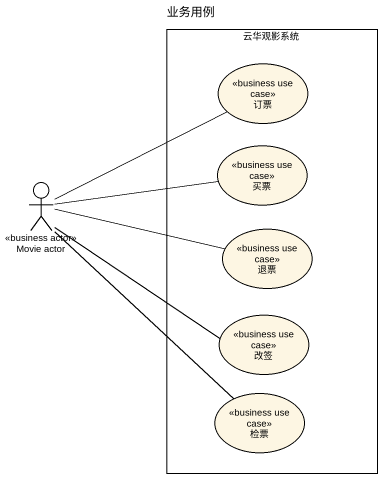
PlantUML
@startuml
title 业务用例
rectangle 云华观影系统 {
  usecase 订票 <<business use case>>
  usecase 买票 <<business use case>>
  usecase 退票 <<business use case>>
  usecase 改签 <<business use case>>
  usecase 检票 <<business use case>>
}
actor "Movie actor" as Movie_actor <<business actor>>
Movie_actor -up- 订票
Movie_actor -right- 买票
Movie_actor -right- 退票
Movie_actor -right- 改签
Movie_actor -- 检票
@enduml
